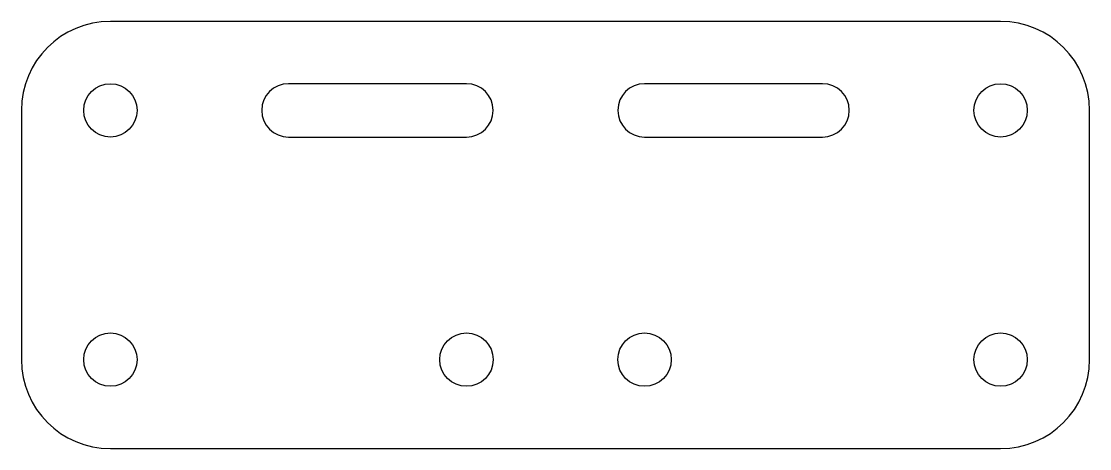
# Model space of a CAD drawing. Header units: millimetres. Extents: x -30 to 30, y -12 to 12.
import ezdxf

# ---------------------------------------------------------------- set-up
doc = ezdxf.new("R2010")
doc.units = ezdxf.units.MM

msp = doc.modelspace()

# ---------------------------------------------------------------- linework, layer by layer
at = {"color": 7, "linetype": 'Continuous', "lineweight": 25}
for p, q in [((25, 12), (-25, 12)), ((-5, 8.5), (-15, 8.5)), ((15, 8.5), (5, 8.5)), ((-30, 7), (-30, -7)), ((30, -7), (30, 7)), ((-15, 5.5), (-5, 5.5)), ((5, 5.5), (15, 5.5)), ((-25, -12), (25, -12))]:
    msp.add_line(p, q, dxfattribs=at)
for centre in [(-25, 7), (25, 7), (-25, -7), (-5, -7), (5, -7), (25, -7)]:
    msp.add_circle(centre, 1.5, dxfattribs=at)
for centre, radius, start, end in [((-25, 7), 5, 90, 180), ((25, 7), 5, 0, 90), ((-15, 7), 1.5, 90, 270), ((-5, 7), 1.5, 270, 90), ((5, 7), 1.5, 90, 270), ((15, 7), 1.5, 270, 90), ((-25, -7), 5, 180, 270), ((25, -7), 5, 270, 0)]:
    msp.add_arc(centre, radius, start, end, dxfattribs=at)

doc.saveas('drawing.dxf')
